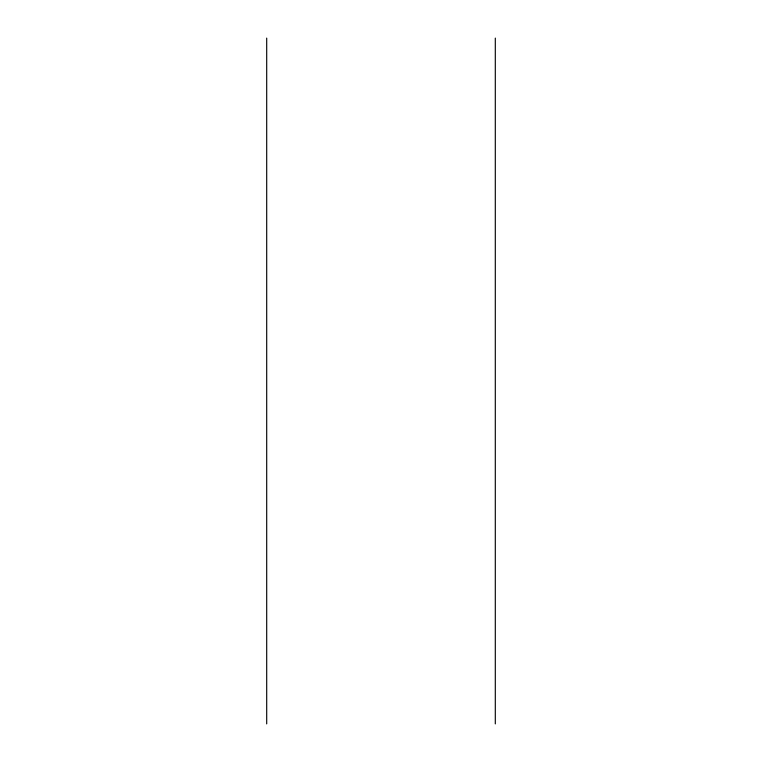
<?xml version="1.0" encoding="UTF-8"?>
<svg xmlns="http://www.w3.org/2000/svg" width="762" height="762" viewBox="0 0 762 762"><rect width="100%" height="100%" fill="white"/><g stroke="black" fill="none" stroke-linecap="round" stroke-linejoin="round"><path stroke-width="1.14" d="M495.3 38.1L495.3 723.9M266.7 38.1L266.7 723.9"/></g></svg>
